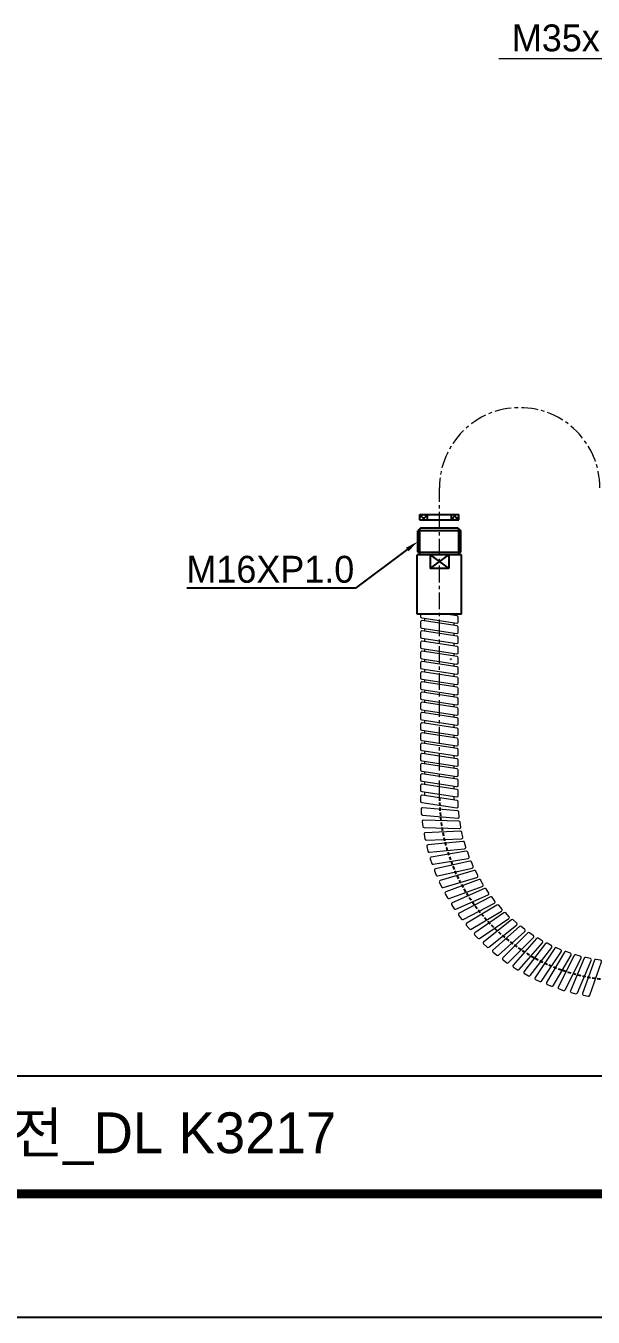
# Model space of a CAD drawing. Extents: x 0 to 1462, y 0 to 1072.
# Drawn here: x 700.5 to 911.5, y 0 to 480.5 of the extents above; entities that cross this region are included whole.
import ezdxf
from ezdxf import colors
from ezdxf.entities.mleader import LeaderData, LeaderLine
from ezdxf.math import Vec2, Vec3

# ---------------------------------------------------------------- set-up
doc = ezdxf.new("R2010")
doc.units = 0
doc.header["$LTSCALE"] = 10
doc.header["$MEASUREMENT"] = 0
doc.header["$PDMODE"] = 3
doc.header["$PDSIZE"] = -10
for name, pattern in [('CENTER', [2, 1.25, -0.25, 0.25, -0.25]), ('CENTER2', [28.575, 19.05, -3.175, 3.175, -3.175]), ('HIDDEN2', [0.1875, 0.125, -0.0625])]:
    doc.linetypes.add(name, pattern=pattern)
doc.layers.get('0').update_dxf_attribs({"linetype": 'CONTINUOUS'})
doc.layers.get('DEFPOINTS').update_dxf_attribs({"linetype": 'CONTINUOUS'})
for name, color, linetype in [('1', 7, 'CONTINUOUS'), ('BODY', 7, 'CONTINUOUS'), ('center', 2, 'HIDDEN2')]:
    doc.layers.add(name, color=color, linetype=linetype)
doc.layers.add('11', color=3, linetype='CONTINUOUS', lineweight=0)
doc.layers.add('Cneter', color=1, linetype='CENTER2', lineweight=13)
doc.styles.add('Daelim Dimension', font='')
doc.styles.get("Standard").update_dxf_attribs({"font": ''})
doc.styles.get('Daelim Dimension').set_extended_font_data('나눔고딕')
doc.styles.get('Standard').set_extended_font_data('GulimChe')
doc.dimstyles.new('DEFAULT', dxfattribs={"dimscale": 2, "dimtxt": 2, "dimasz": 2, "dimexe": 0, "dimexo": 2, "dimgap": 1, "dimtad": 1, "dimdec": 0, "dimzin": 9, "dimdsep": 46, "dimtxsty": 'Daelim Dimension', "dimcen": 0.5, "dimclrd": 5, "dimclre": 5, "dimclrt": 256, "dimadec": 1, "dimazin": 0, "dimtfac": 1, "dimtdec": 0, "dimtix": 1, "dimtmove": 0, "dimatfit": 3, "dimfxl": 1, "dimtolj": 1, "dimtzin": 1, "dimlwd": 9, "dimlwe": 9, "dimarcsym": 0})

# ---------------------------------------------------------------- blocks, each defined once
blk = doc.blocks.new('*D9')
at = {"color": 5, "lineweight": 9, "ltscale": 0.5, "transparency": 16777216}
for p, q in [((979.91, 484.11), (979.91, 468.24)), ((1014.61, 484.11), (1014.61, 468.24)), ((979.91, 468.24), (876.42, 468.24)), ((1010.61, 468.24), (983.91, 468.24))]:
    blk.add_line(p, q, dxfattribs=at)
at = {"color": 5, "ltscale": 0.5, "transparency": 16777216}
for points in [[(983.91, 468.91), (983.91, 467.57), (979.91, 468.24)], [(1010.61, 468.91), (1010.61, 467.57), (1014.61, 468.24)]]:
    blk.add_solid(points, dxfattribs=at)
at = {"layer": 'DEFPOINTS', "color": 0, "ltscale": 0.5, "transparency": 16777216}
for p in [(979.91, 488.11), (1014.61, 488.11), (979.91, 468.24)]:
    blk.add_point(p, dxfattribs=at)
at = {"color": 7, "ltscale": 0.5, "transparency": 16777216, "insert": (911.41, 475.94), "char_height": 10, "attachment_point": 5, "style": 'Daelim Dimension'}
blk.add_mtext('\\A1;M35xP1.5', dxfattribs=at)

msp = doc.modelspace()

# ---------------------------------------------------------------- hatches: boundary and pattern name
at = {"layer": '1'}
h = msp.add_hatch(dxfattribs=at)
h.set_pattern_fill('ANSI37', color=0, scale=10, style=0)
h.set_pattern_definition([(135, (22248.232, 1082.9763), (0.88388348, 0.88388348), []), (45, (22248.232, 1082.9763), (0.88388348, -0.88388348), [])])
h.paths.add_polyline_path([(849.88, 298.63), (849.88, 296.63), (847.13, 296.63), (847.13, 298.63)])
h.paths.add_polyline_path([(861.63, 298.63), (861.63, 296.63), (858.88, 296.63), (858.88, 298.63)])

# ---------------------------------------------------------------- linework, layer by layer
at = {"color": 5}
msp.add_line((23.52, 89.78), (1201.05, 89.78), dxfattribs=at)
at = {"ltscale": 0.5}
msp.add_lwpolyline([(0, 0), (1462.41, 0), (1462.41, 1071.53), (0, 1071.53)], close=True, dxfattribs=at)
at = {"color": 5, "linetype": 'ByBlock', "lineweight": 200, "const_width": 3.37}
msp.add_lwpolyline([(23.52, 45.88), (1438.75, 45.88), (1438.75, 1046.65), (23.52, 1046.65)], close=True, dxfattribs=at)
at = {"layer": '1', "color": 0}
for p, q in [((847.13, 296.63), (847.13, 298.63)), ((847.13, 298.63), (861.63, 298.63)), ((849.88, 296.63), (849.88, 298.63)), ((858.88, 296.63), (858.88, 298.63)), ((861.63, 296.63), (861.63, 298.63)), ((847.38, 293.63), (846.38, 292.63)), ((847.13, 296.63), (861.63, 296.63)), ((847.13, 284.63), (847.13, 293.38)), ((861.38, 293.63), (847.38, 293.63)), ((861.38, 293.63), (862.38, 292.63)), ((861.63, 284.63), (861.63, 293.38)), ((846.38, 284.63), (846.38, 292.63)), ((862.38, 284.63), (862.38, 292.63)), ((862.63, 283.63), (846.13, 283.63)), ((846.13, 261.63), (846.13, 283.63)), ((846.38, 284.63), (862.38, 284.63)), ((847.13, 283.63), (847.13, 284.63)), ((850.94, 283.63), (857.82, 278.63)), ((850.94, 278.63), (857.82, 283.63)), ((850.94, 283.63), (850.94, 278.63)), ((857.82, 283.63), (857.82, 278.63)), ((861.63, 283.63), (861.63, 284.63)), ((862.63, 261.63), (862.63, 283.63)), ((857.82, 278.63), (850.94, 278.63)), ((862.63, 261.63), (846.13, 261.63))]:
    msp.add_line(p, q, dxfattribs=at)
at = {"layer": '11', "color": 0}
for p, q in [((848.88, 259.03), (848.88, 260.05)), ((848.88, 255.23), (848.88, 256.25)), ((859.88, 257.36), (859.88, 258.37)), ((848.88, 251.43), (848.88, 252.45)), ((859.88, 253.56), (859.88, 254.57)), ((859.88, 249.76), (859.88, 250.77)), ((848.88, 247.63), (848.88, 248.65)), ((859.88, 245.96), (859.88, 246.97)), ((848.88, 243.83), (848.88, 244.85)), ((848.88, 240.03), (848.88, 241.05)), ((859.88, 242.16), (859.88, 243.17)), ((848.88, 236.23), (848.88, 237.25)), ((859.88, 238.36), (859.88, 239.37)), ((859.88, 234.56), (859.88, 235.57)), ((848.88, 232.43), (848.88, 233.45)), ((859.88, 230.76), (859.88, 231.77)), ((848.88, 228.63), (848.88, 229.65)), ((848.88, 224.83), (848.88, 225.85)), ((859.88, 226.96), (859.88, 227.97)), ((848.88, 221.03), (848.88, 222.05)), ((859.88, 223.16), (859.88, 224.17)), ((848.88, 217.23), (848.88, 218.25)), ((859.88, 219.36), (859.88, 220.37)), ((859.88, 215.56), (859.88, 216.57)), ((848.88, 213.43), (848.88, 214.45)), ((859.88, 211.76), (859.88, 212.77)), ((848.88, 209.63), (848.88, 210.65)), ((848.88, 205.83), (848.88, 206.85)), ((859.88, 207.96), (859.88, 208.97)), ((848.88, 202.03), (848.88, 203.05)), ((859.88, 204.16), (859.88, 205.17)), ((848.88, 198.23), (848.88, 199.25)), ((859.88, 200.36), (859.88, 201.37)), ((859.88, 196.56), (859.88, 197.57)), ((848.88, 194.11), (848.88, 195.45)), ((859.88, 192.44), (859.88, 193.77))]:
    msp.add_line(p, q, dxfattribs=at)
msp.add_lwpolyline([(847.38, 261.63), (847.38, 260.7, 0.370691), (847.81, 260.21), (860.81, 258.23, 0.459118), (861.38, 258.73), (861.38, 260.51, 0.370691), (860.96, 261), (856.82, 261.63)], format="xyb", dxfattribs=at)
for points in [[(847.38, 258.68), (847.38, 256.9, 0.370691), (847.81, 256.41), (860.81, 254.43, 0.459118), (861.38, 254.93), (861.38, 256.71, 0.370691), (860.96, 257.2), (847.96, 259.18, 0.459118)], [(847.38, 254.88), (847.38, 253.1, 0.370691), (847.81, 252.61), (860.81, 250.63, 0.459118), (861.38, 251.13), (861.38, 252.91, 0.370691), (860.96, 253.4), (847.96, 255.38, 0.459118)], [(847.38, 251.08), (847.38, 249.3, 0.370691), (847.81, 248.81), (860.81, 246.83, 0.459118), (861.38, 247.33), (861.38, 249.11, 0.370691), (860.96, 249.6), (847.96, 251.58, 0.459118)], [(847.38, 247.28), (847.38, 245.5, 0.370691), (847.81, 245.01), (860.81, 243.03, 0.459118), (861.38, 243.53), (861.38, 245.31, 0.370691), (860.96, 245.8), (847.96, 247.78, 0.459118)], [(847.38, 243.48), (847.38, 241.7, 0.370691), (847.81, 241.21), (860.81, 239.23, 0.459118), (861.38, 239.73), (861.38, 241.51, 0.370691), (860.96, 242), (847.96, 243.98, 0.459118)], [(847.38, 239.68), (847.38, 237.9, 0.370691), (847.81, 237.41), (860.81, 235.43, 0.459118), (861.38, 235.93), (861.38, 237.71, 0.370691), (860.96, 238.2), (847.96, 240.18, 0.459118)], [(847.38, 235.88), (847.38, 234.1, 0.370691), (847.81, 233.61), (860.81, 231.63, 0.459118), (861.38, 232.13), (861.38, 233.91, 0.370691), (860.96, 234.4), (847.96, 236.38, 0.459118)], [(847.38, 232.08), (847.38, 230.3, 0.370691), (847.81, 229.81), (860.81, 227.83, 0.459118), (861.38, 228.33), (861.38, 230.11, 0.370691), (860.96, 230.6), (847.96, 232.58, 0.459118)], [(847.38, 228.28), (847.38, 226.5, 0.370691), (847.81, 226.01), (860.81, 224.03, 0.459118), (861.38, 224.53), (861.38, 226.31, 0.370691), (860.96, 226.8), (847.96, 228.78, 0.459118)], [(847.38, 224.48), (847.38, 222.7, 0.370691), (847.81, 222.21), (860.81, 220.23, 0.459118), (861.38, 220.73), (861.38, 222.51, 0.370691), (860.96, 223), (847.96, 224.98, 0.459118)], [(847.38, 220.68), (847.38, 218.9, 0.370691), (847.81, 218.41), (860.81, 216.43, 0.459118), (861.38, 216.93), (861.38, 218.71, 0.370691), (860.96, 219.2), (847.96, 221.18, 0.459118)], [(847.38, 216.88), (847.38, 215.1, 0.370691), (847.81, 214.61), (860.81, 212.63, 0.459118), (861.38, 213.13), (861.38, 214.91, 0.370691), (860.96, 215.4), (847.96, 217.38, 0.459118)], [(847.38, 213.08), (847.38, 211.3, 0.370691), (847.81, 210.81), (860.81, 208.83, 0.459118), (861.38, 209.33), (861.38, 211.11, 0.370691), (860.96, 211.6), (847.96, 213.58, 0.459118)], [(847.38, 209.28), (847.38, 207.5, 0.370691), (847.81, 207.01), (860.81, 205.03, 0.459118), (861.38, 205.53), (861.38, 207.31, 0.370691), (860.96, 207.8), (847.96, 209.78, 0.459118)], [(847.38, 205.48), (847.38, 203.7, 0.370691), (847.81, 203.21), (860.81, 201.23, 0.459118), (861.38, 201.73), (861.38, 203.51, 0.370691), (860.96, 204), (847.96, 205.98, 0.459118)], [(847.38, 201.68), (847.38, 199.9, 0.370691), (847.81, 199.41), (860.81, 197.43, 0.459118), (861.38, 197.93), (861.38, 199.71, 0.370691), (860.96, 200.2), (847.96, 202.18, 0.459118)], [(847.38, 197.88), (847.38, 196.1, 0.370691), (847.81, 195.61), (860.81, 193.63, 0.459118), (861.38, 194.13), (861.38, 195.91, 0.370691), (860.96, 196.4), (847.96, 198.38, 0.459118)], [(861.38, 190), (861.38, 191.78, 0.370691), (860.96, 192.27), (847.96, 194.25, 0.459118), (847.38, 193.75), (847.38, 191.98, 0.370691), (847.81, 191.48), (860.81, 189.51, 0.459118)], [(861.71, 186.18), (861.6, 187.95, 0.370691), (861.15, 188.42), (848.05, 189.57, 0.459118), (847.51, 189.04), (847.62, 187.27, 0.370691), (848.07, 186.8), (861.17, 185.65, 0.459118)], [(862.29, 182.38), (862.06, 184.14, 0.370691), (861.58, 184.58), (848.44, 184.91, 0.459118), (847.93, 184.35), (848.15, 182.59, 0.370691), (848.63, 182.15), (861.78, 181.82, 0.459118)], [(863.1, 178.63), (862.76, 180.37, 0.370691), (862.25, 180.78), (849.11, 180.28, 0.459118), (848.64, 179.69), (848.98, 177.94, 0.370691), (849.49, 177.54), (862.63, 178.03, 0.459118)], [(864.14, 174.93), (863.7, 176.65, 0.370691), (863.17, 177.03), (850.08, 175.71, 0.459118), (849.65, 175.09), (850.09, 173.36, 0.370691), (850.62, 172.99), (863.71, 174.31, 0.459118)], [(865.42, 171.31), (864.87, 173, 0.370691), (864.31, 173.34), (851.34, 171.2, 0.459118), (850.94, 170.55), (851.49, 168.86, 0.370691), (852.05, 168.52), (865.02, 170.66, 0.459118)], [(866.91, 167.77), (866.26, 169.43, 0.370691), (865.68, 169.73), (852.87, 166.78, 0.459118), (852.52, 166.11), (853.17, 164.46, 0.370691), (853.75, 164.16), (866.56, 167.1, 0.459118)], [(868.63, 164.34), (867.88, 165.95, 0.370691), (867.28, 166.22), (854.68, 162.47, 0.459118), (854.37, 161.78), (855.12, 160.17, 0.370691), (855.72, 159.9), (868.32, 163.65, 0.459118)], [(870.56, 161.02), (869.71, 162.58, 0.370691), (869.1, 162.81), (856.75, 158.28, 0.459118), (856.49, 157.57), (857.34, 156.01, 0.370691), (857.95, 155.78), (870.3, 160.31, 0.459118)], [(872.7, 157.83), (871.75, 159.33, 0.370691), (871.12, 159.52), (859.09, 154.22, 0.459118), (858.87, 153.5), (859.82, 152, 0.370691), (860.44, 151.81), (872.48, 157.1, 0.459118)], [(875.03, 154.78), (873.98, 156.22, 0.370691), (873.35, 156.37), (861.67, 150.32, 0.459118), (861.5, 149.59), (862.54, 148.15, 0.370691), (863.18, 148), (874.85, 154.04, 0.459118)], [(877.55, 151.88), (876.41, 153.25, 0.370691), (875.77, 153.36), (864.5, 146.6, 0.459118), (864.37, 145.85), (865.5, 144.48, 0.370691), (866.14, 144.37), (877.42, 151.13, 0.459118)], [(880.24, 149.15), (879.03, 150.44, 0.370691), (878.38, 150.51), (867.55, 143.05, 0.459118), (867.47, 142.3), (868.68, 141, 0.370691), (869.33, 140.93), (880.16, 148.39, 0.459118)], [(883.1, 146.59), (881.81, 147.8, 0.370691), (881.16, 147.83), (870.82, 139.71, 0.459118), (870.78, 138.95), (872.08, 137.73, 0.370691), (872.73, 137.7), (883.07, 145.83, 0.459118)], [(886.12, 144.21), (884.75, 145.34, 0.370691), (884.1, 145.33), (874.29, 136.57, 0.459118), (874.3, 135.82), (875.67, 134.68, 0.370691), (876.33, 134.69), (886.13, 143.45, 0.459118)], [(889.28, 142.03), (887.84, 143.07, 0.370691), (887.19, 143.02), (877.95, 133.66, 0.459118), (878.02, 132.91), (879.45, 131.86, 0.370691), (880.1, 131.92), (889.34, 141.27, 0.459118)], [(892.57, 140.05), (891.07, 141, 0.370691), (890.43, 140.91), (881.79, 130.99, 0.459118), (881.9, 130.24), (883.4, 129.29, 0.370691), (884.05, 129.38), (892.68, 139.3, 0.459118)], [(895.98, 138.28), (894.42, 139.14, 0.370691), (893.78, 139), (885.79, 128.56, 0.459118), (885.95, 127.82), (887.5, 126.97, 0.370691), (888.14, 127.1), (896.14, 137.54, 0.459118)], [(899.49, 136.73), (897.88, 137.49, 0.370691), (897.26, 137.31), (889.93, 126.39, 0.459118), (890.14, 125.66), (891.74, 124.91, 0.370691), (892.37, 125.08), (899.69, 136, 0.459118)], [(903.09, 135.4), (901.44, 136.06, 0.370691), (900.83, 135.85), (894.2, 124.49, 0.459118), (894.45, 123.77), (896.1, 123.11, 0.370691), (896.72, 123.33), (903.34, 134.69, 0.459118)], [(906.77, 134.31), (905.08, 134.86, 0.370691), (904.48, 134.6), (898.59, 122.85, 0.459118), (898.88, 122.15), (900.57, 121.6, 0.370691), (901.17, 121.85), (907.07, 133.61, 0.459118)], [(910.52, 133.44), (908.79, 133.88, 0.370691), (908.21, 133.59), (903.06, 121.49, 0.459118), (903.4, 120.81), (905.12, 120.37, 0.370691), (905.7, 120.66), (910.85, 132.76, 0.459118)], [(914.3, 132.81), (912.56, 133.15, 0.370691), (911.99, 132.82), (907.62, 120.42, 0.459118), (907.99, 119.76), (909.74, 119.43, 0.370691), (910.3, 119.76), (914.68, 132.16, 0.459118)]]:
    msp.add_lwpolyline(points, format="xyb", close=True, dxfattribs=at)
at = {"layer": '11', "color": 0, "const_width": 0.25}
msp.add_lwpolyline([(858.73, 244.56, -1), (858.51, 245.06, -1)], format="xyb", close=True, dxfattribs=at)
at = {"layer": 'BODY', "color": 0, "linetype": 'Continuous', "ltscale": 0.3}
msp.add_line((862.38, 292.63), (846.38, 292.63), dxfattribs=at)
at = {"layer": 'center', "color": 0}
msp.add_arc((922.41, 193.39), 68.03, 180, 360, dxfattribs=at)
at = {"layer": 'Cneter', "linetype": 'CENTER', "lineweight": 5, "ltscale": 0.5}
msp.add_line((854.38, 193.39), (854.38, 308.59), dxfattribs=at)
msp.add_arc((884.22, 308.59), 29.84, 360, 180, dxfattribs=at)

# ---------------------------------------------------------------- texts
at = {"color": 2, "insert": (286.06, 76.2), "char_height": 15.1781, "width": 671.8696, "attachment_point": 1, "style": 'Daelim Dimension'}
msp.add_mtext('{\\fPretendard Variable SemiBold|b0|i0|c129|p2;대림바스(주)} Single lever_DANDY_원홀주방수전_DL K3217', dxfattribs=at)

# ---------------------------------------------------------------- dimensions: what is measured, and where the dimension line sits
at = {"color": 5, "ltscale": 0.5}
dim = msp.add_linear_dim(base=(979.91, 468.24), p1=(1014.61, 488.11), p2=(979.91, 488.11), text='M35xP1.5', dimstyle='DEFAULT', override={"dimtxt": 5, "dimdec": 0, "dimclrd": 5, "dimclre": 5, "dimclrt": 7}, dxfattribs=at)
dim.commit()
dim.dimension.update_dxf_attribs({"geometry": '*D9', "text_midpoint": (911.41, 468.24), "dimtype": 128})

# ---------------------------------------------------------------- leaders
at = {"ltscale": 0.5}
ml = msp.add_multileader_mtext('Standard', dxfattribs=at)
ml.set_content('{\\f나눔고딕|b0|i0|c129|p50;M16XP1.0}', color=256)
ml.set_leader_properties(color=5)
ml.build(insert=Vec2(0, 0))
ml.multileader.update_dxf_attribs({"text_left_attachment_type": 6, "text_right_attachment_type": 6, "dogleg_length": 0.36, "arrow_head_size": 5})
ctx = ml.context
ctx.base_point, ctx.char_height, ctx.arrow_head_size, ctx.landing_gap_size, ctx.plane_origin = Vec3(754.13, 271.29), 10, 5, 0.09, Vec3(846.38, 288.63)
ctx.left_attachment, ctx.right_attachment, ctx.text_align_type = 6, 6, 2
notes = []
notes.append((ctx, [(1, (1, 1, 0), (823.14, 271.29), (-1, 0), 0.36, [(0, [(846.38, 288.63)], 0, [])])]))
ctx.mtext.insert, ctx.mtext.alignment, ctx.mtext.flow_direction = Vec3(822.69, 283.29), 3, 5
for ctx, leaders in notes:
    for number, flags, end, landing, length, lines in leaders:
        leader = LeaderData()
        leader.index, (leader.has_last_leader_line, leader.has_dogleg_vector, leader.attachment_direction) = number, flags
        leader.last_leader_point, leader.dogleg_vector, leader.dogleg_length = Vec3(end), Vec3(landing), length
        for number, points, colour, breaks in lines:
            line = LeaderLine()
            line.index, line.vertices, line.color, line.breaks = number, Vec3.list(points), colors.encode_raw_color(colour), breaks
            leader.lines.append(line)
        ctx.leaders.append(leader)

doc.saveas('drawing.dxf')
